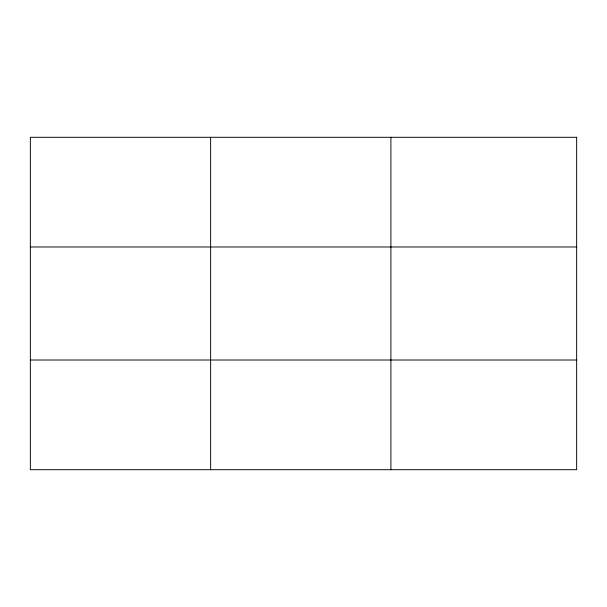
<?xml version="1.0" encoding="UTF-8"?>
<svg xmlns="http://www.w3.org/2000/svg" width="607" height="607" viewBox="0 0 607 607"><rect width="100%" height="100%" fill="white"/><g stroke="black" fill="none" stroke-linecap="round" stroke-linejoin="round"><path stroke-width="0.91" d="M210.629 137.296L210.629 469.704M390.908 137.296L390.908 469.704M30.35 246.988L576.65 246.988M30.35 360.012L576.65 360.012M576.65 137.296L576.65 469.704L30.35 469.704L30.35 137.296L576.65 137.296"/></g></svg>
